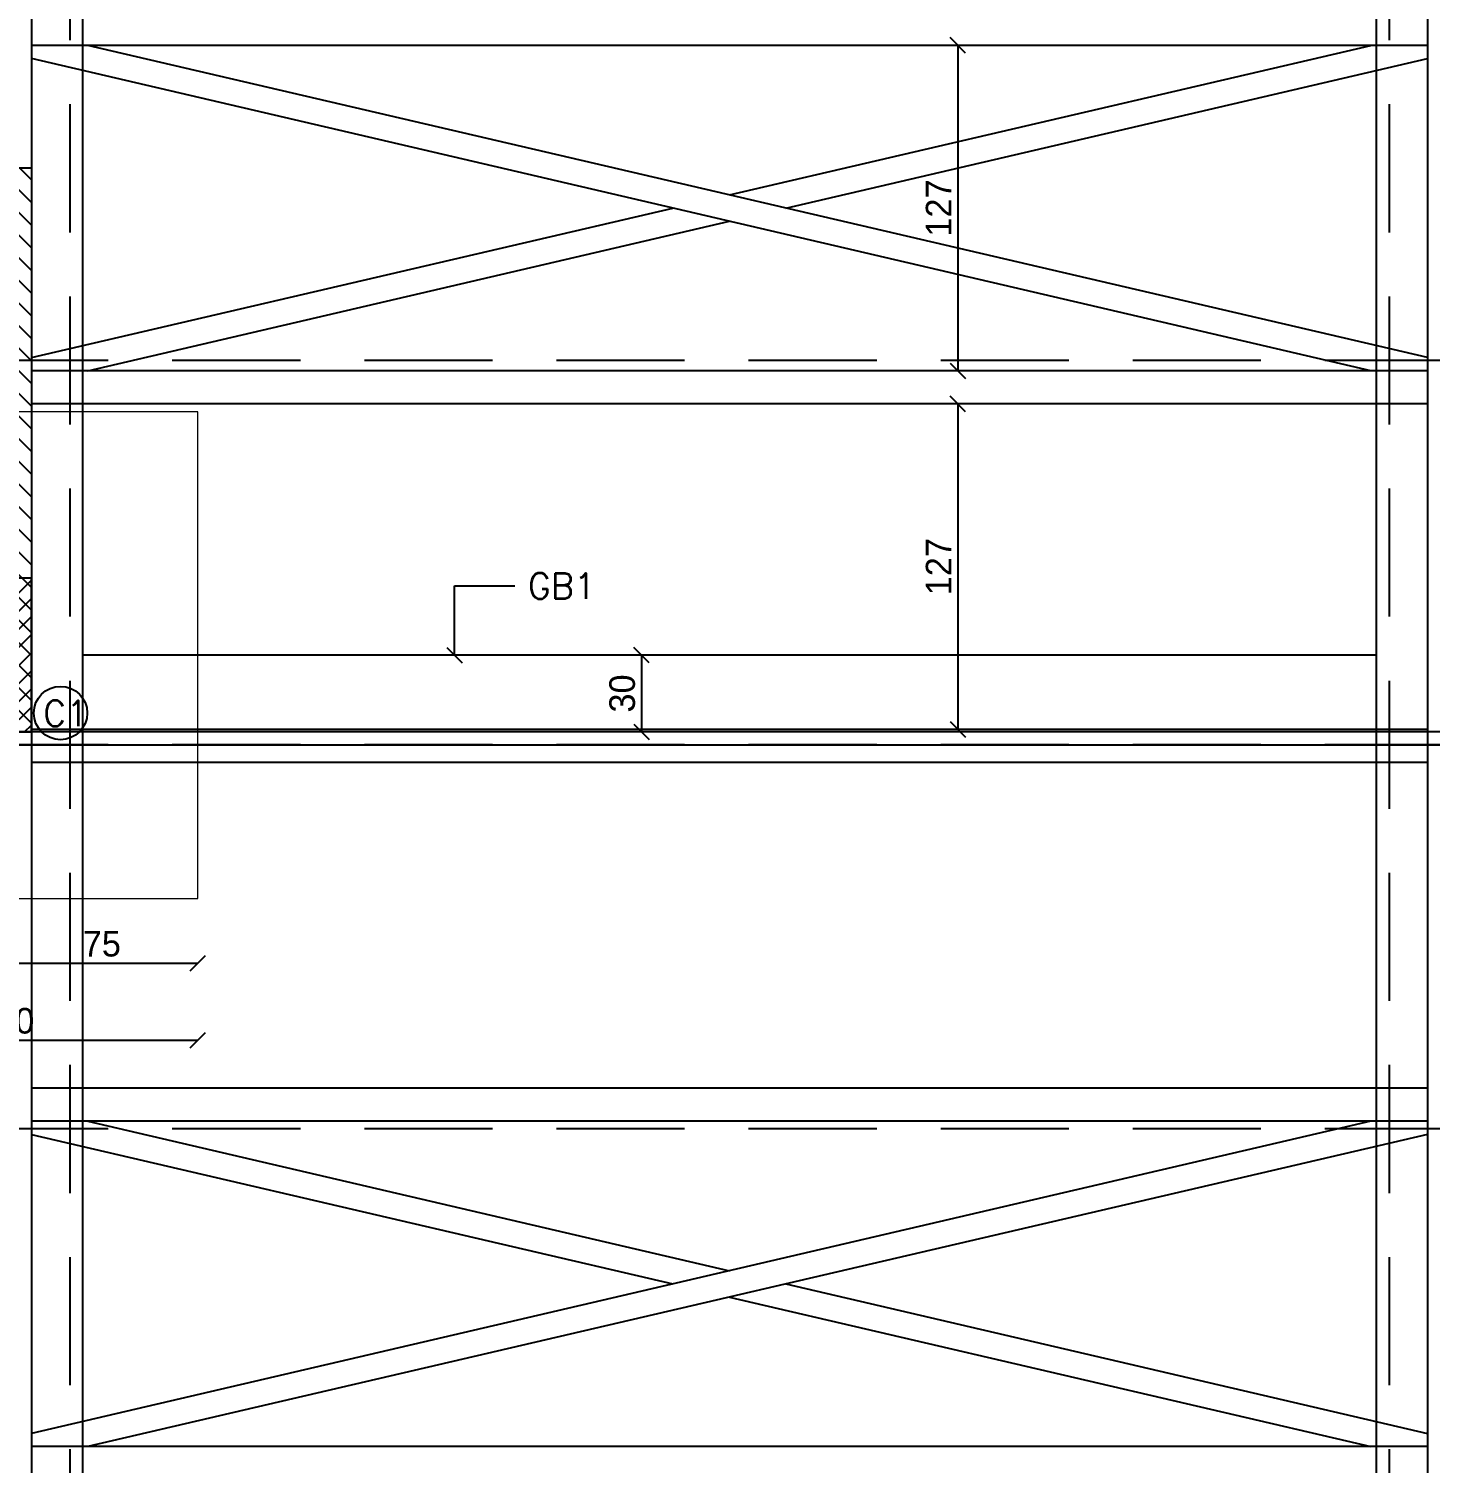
# Model space of a CAD drawing. Header units: metres. Extents: x -353217 to -351774, y -68080 to -67552.
# Drawn here: x -352352.12 to -352346.65, y -67876.02 to -67870.42 of the extents above; entities that cross this region are included whole.
import ezdxf

# ---------------------------------------------------------------- set-up
doc = ezdxf.new("R2010")
doc.units = ezdxf.units.M
doc.header["$MEASUREMENT"] = 0
doc.header["$PDMODE"] = 2
doc.header["$PDSIZE"] = -0.6
doc.linetypes.add('CENTER2', pattern=[1.125, 0.75, -0.125, 0.125, -0.125])
doc.linetypes.add('DASHED', pattern=[0.75, 0.5, -0.25])
for name, color, linetype in [('A-HATCH', 9, 'Continuous'), ('A-walls', 5, 'Continuous'), ('gate', 4, 'Continuous'), ('proj', 2, 'DASHED'), ('Str-Axes', 8, 'Continuous'), ('str-columns1', 3, 'Continuous'), ('str-frame', 1, 'Continuous'), ('str-ground-beams', 3, 'Continuous'), ('str-slab', 5, 'Continuous')]:
    doc.layers.add(name, color=color, linetype=linetype)
doc.layers.add('str-footings', color=5, linetype='Continuous', lineweight=5)
doc.styles.add('ROMANS', font='romans', dxfattribs={"height": 0.4})
doc.dimstyles.new('structure', dxfattribs={"dimtxt": 0.1, "dimasz": 0.06, "dimexe": 0.18, "dimexo": 1, "dimgap": 0.025, "dimtad": 1, "dimdec": 1, "dimlfac": 100, "dimrnd": 0.5, "dimdsep": 46, "dimtxsty": 'Standard', "dimblk1": 'OBLIQUE', "dimblk2": 'OBLIQUE', "dimsah": 1, "dimcen": 0.009, "dimse1": 1, "dimse2": 1, "dimclrd": 4, "dimclre": 9, "dimclrt": 1, "dimadec": 0, "dimazin": 0, "dimtfac": 0.066667, "dimtdec": 1, "dimtix": 1, "dimtmove": 2, "dimatfit": 3, "dimldrblk": 'OBLIQUE', "dimfxl": 0.18, "dimtolj": 1, "dimarcsym": 0})

# ---------------------------------------------------------------- blocks, each defined once
blk = doc.blocks.new('_Oblique')
at = {"color": 0, "linetype": 'ByBlock', "lineweight": -2}
blk.add_line((-0.5, -0.5), (0.5, 0.5), dxfattribs=at)
blk = doc.blocks.new('*D602')
at = {"layer": 'Defpoints', "color": 0, "transparency": 16777216}
for p in [(-352349.73, -67872.8664), (-352349.73, -67873.1664), (-352349.73, -67873.1664)]:
    blk.add_point(p, dxfattribs=at)
at = {"layer": 'str-ground-beams', "color": 4, "lineweight": -2, "transparency": 16777216}
blk.add_line((-352349.73, -67872.8664), (-352349.73, -67873.1664), dxfattribs=at)
at = {"layer": 'str-ground-beams', "color": 4, "lineweight": -2, "transparency": 16777216, "xscale": 0.06, "yscale": 0.06, "zscale": 0.06}
for p, rotation in [((-352349.73, -67872.8664), 90), ((-352349.73, -67873.1664), 270)]:
    blk.add_blockref('_Oblique', p, dxfattribs=dict(at, rotation=rotation))
at = {"layer": 'str-ground-beams', "color": 1, "transparency": 16777216, "insert": (-352349.805, -67873.0164), "char_height": 0.1, "attachment_point": 5, "rotation": 90}
blk.add_mtext('\\A1;30', dxfattribs=at)
blk = doc.blocks.new('*D705')
at = {"layer": 'Defpoints', "color": 0, "transparency": 16777216}
for p in [(-352348.4951, -67870.4864), (-352348.4951, -67871.7564), (-352348.4951, -67871.7564)]:
    blk.add_point(p, dxfattribs=at)
at = {"layer": 'str-frame', "color": 4, "lineweight": -2, "transparency": 16777216}
blk.add_line((-352348.4951, -67870.4864), (-352348.4951, -67871.7564), dxfattribs=at)
at = {"layer": 'str-frame', "color": 4, "lineweight": -2, "transparency": 16777216, "xscale": 0.06, "yscale": 0.06, "zscale": 0.06}
for p, rotation in [((-352348.4951, -67870.4864), 90), ((-352348.4951, -67871.7564), 270)]:
    blk.add_blockref('_Oblique', p, dxfattribs=dict(at, rotation=rotation))
at = {"layer": 'str-frame', "color": 1, "transparency": 16777216, "insert": (-352348.5701, -67871.1214), "char_height": 0.1, "attachment_point": 5, "rotation": 90}
blk.add_mtext('\\A1;127', dxfattribs=at)
blk = doc.blocks.new('*D706')
at = {"layer": 'Defpoints', "color": 0, "transparency": 16777216}
for p in [(-352348.4951, -67871.8864), (-352348.4951, -67873.1564), (-352348.4951, -67873.1564)]:
    blk.add_point(p, dxfattribs=at)
at = {"layer": 'str-frame', "color": 4, "lineweight": -2, "transparency": 16777216}
blk.add_line((-352348.4951, -67871.8864), (-352348.4951, -67873.1564), dxfattribs=at)
at = {"layer": 'str-frame', "color": 4, "lineweight": -2, "transparency": 16777216, "xscale": 0.06, "yscale": 0.06, "zscale": 0.06}
for p, rotation in [((-352348.4951, -67871.8864), 90), ((-352348.4951, -67873.1564), 270)]:
    blk.add_blockref('_Oblique', p, dxfattribs=dict(at, rotation=rotation))
at = {"layer": 'str-frame', "color": 1, "transparency": 16777216, "insert": (-352348.5701, -67872.5214), "char_height": 0.1, "attachment_point": 5, "rotation": 90}
blk.add_mtext('\\A1;127', dxfattribs=at)
blk = doc.blocks.new('*D708')
at = {"layer": 'Defpoints', "color": 0, "transparency": 16777216}
for p in [(-352352.2119, -67873.8164), (-352351.4619, -67873.8164), (-352351.4619, -67874.0688)]:
    blk.add_point(p, dxfattribs=at)
at = {"layer": 'str-footings', "color": 4, "lineweight": -2, "transparency": 16777216}
blk.add_line((-352352.2119, -67874.0688), (-352351.4619, -67874.0688), dxfattribs=at)
at = {"layer": 'str-footings', "color": 4, "lineweight": -2, "transparency": 16777216, "xscale": 0.06, "yscale": 0.06, "zscale": 0.06, "rotation": 180}
blk.add_blockref('_Oblique', (-352352.2119, -67874.0688), dxfattribs=at)
at = {"layer": 'str-footings', "color": 4, "lineweight": -2, "transparency": 16777216, "xscale": 0.06, "yscale": 0.06, "zscale": 0.06}
blk.add_blockref('_Oblique', (-352351.4619, -67874.0688), dxfattribs=at)
at = {"layer": 'str-footings', "color": 1, "transparency": 16777216, "insert": (-352351.8369, -67873.9938), "char_height": 0.1, "attachment_point": 5}
blk.add_mtext('\\A1;75', dxfattribs=at)
blk = doc.blocks.new('*D711')
at = {"layer": 'Defpoints', "color": 0, "transparency": 16777216}
for p in [(-352352.9619, -67873.8164), (-352351.4619, -67873.8164), (-352351.4619, -67874.3696)]:
    blk.add_point(p, dxfattribs=at)
at = {"layer": 'str-footings', "color": 4, "lineweight": -2, "transparency": 16777216}
blk.add_line((-352352.9619, -67874.3696), (-352351.4619, -67874.3696), dxfattribs=at)
at = {"layer": 'str-footings', "color": 4, "lineweight": -2, "transparency": 16777216, "xscale": 0.06, "yscale": 0.06, "zscale": 0.06, "rotation": 180}
blk.add_blockref('_Oblique', (-352352.9619, -67874.3696), dxfattribs=at)
at = {"layer": 'str-footings', "color": 4, "lineweight": -2, "transparency": 16777216, "xscale": 0.06, "yscale": 0.06, "zscale": 0.06}
blk.add_blockref('_Oblique', (-352351.4619, -67874.3696), dxfattribs=at)
at = {"layer": 'str-footings', "color": 1, "transparency": 16777216, "insert": (-352352.2119, -67874.2946), "char_height": 0.1, "attachment_point": 5}
blk.add_mtext('\\A1;150', dxfattribs=at)

msp = doc.modelspace()

# ---------------------------------------------------------------- hatches: boundary and pattern name
at = {"layer": 'A-HATCH'}
h = msp.add_hatch(dxfattribs=at)
h.set_pattern_fill('LINE', color=256, scale=0.5, angle=315, style=0)
h.set_pattern_definition([(315, (-352357.91187, -67873.1664), (0.0441942, 0.0441942), [])])
h.paths.add_polyline_path([(-352352.1118675, -67870.9663974), (-352352.3118675, -67870.9663974), (-352352.3118675, -67871.3663974), (-352352.4118675, -67871.3663974), (-352352.4118675, -67871.4663974), (-352352.3118675, -67871.4663974), (-352352.3118675, -67871.7163974), (-352352.1118675, -67871.7163974)])
h.paths.add_polyline_path([(-352352.1118675, -67871.7163974), (-352352.3118675, -67871.7163974), (-352352.3118675, -67872.9663974), (-352352.4618675, -67872.9663974), (-352352.4618675, -67873.1663974), (-352352.1118675, -67873.1663974)])
h.paths.add_polyline_path([(-352352.4618675, -67872.9663974), (-352352.8050145, -67872.9663974), (-352352.8050145, -67873.1663974), (-352352.4618675, -67873.1663974)])
h.paths.add_polyline_path([(-352352.8050145, -67872.9663974), (-352353.7118675, -67872.9663974), (-352353.7118675, -67872.3663974), (-352353.8118675, -67872.3663974), (-352353.8118675, -67872.9663974), (-352357.6118675, -67872.9663974), (-352357.6118675, -67873.1663974), (-352352.8050145, -67873.1663974)])
h.paths.add_polyline_path([(-352357.6118675, -67872.9663974), (-352357.9118675, -67872.9663974), (-352357.9118675, -67873.1663974), (-352357.6118675, -67873.1663974)])
h.paths.add_polyline_path([(-352355.8118675, -67871.7163974), (-352355.9118675, -67871.7163974), (-352355.9118675, -67872.9663974), (-352355.8118675, -67872.9663974)])
h.paths.add_polyline_path([(-352353.2118675, -67871.3663974), (-352355.9118675, -67871.3663974), (-352355.9118675, -67871.7163974), (-352355.8118675, -67871.7163974), (-352355.8118675, -67871.4663974), (-352353.8118675, -67871.4663974), (-352353.8118675, -67871.5663974), (-352353.7118675, -67871.5663974), (-352353.7118675, -67871.4663974), (-352353.2118675, -67871.4663974)])
at = {"layer": 'str-columns1'}
h = msp.add_hatch(dxfattribs=at)
h.set_pattern_fill('ANSI31', color=8, scale=0.4)
h.set_pattern_definition([(45, (-5.45, -6.85), (-0.035355339059, 0.035355339059), [])])
h.paths.add_polyline_path([(-352352.3118675, -67873.1663974), (-352352.1118675, -67873.1663974), (-352352.1118675, -67872.5663974), (-352352.3118675, -67872.5663974)])

# ---------------------------------------------------------------- linework, layer by layer
at = {"layer": 'A-walls'}
for p, q in [((-352352.1118675, -67870.9663974), (-352352.3118675, -67870.9663974)), ((-352352.1118675, -67870.9663974), (-352352.1118675, -67873.1663974)), ((-352357.9118675, -67873.1663974), (-352352.1118675, -67873.1663974)), ((-352368.8397524, -67873.2163974), (-352310.4654288, -67873.2163974))]:
    msp.add_line(p, q, dxfattribs=at)
at = {"layer": 'gate'}
msp.add_lwpolyline([(-352352.1118675, -67867.7163974), (-352352.1118675, -67870.9663974)], dxfattribs=at)
at = {"layer": 'proj'}
for p, q in [((-352351.9618675, -67866.2163974), (-352351.9618675, -67880.2163974)), ((-352346.8118675, -67866.2163974), (-352346.8118675, -67880.2163974)), ((-352318.0618675, -67871.7163974), (-352358.1118675, -67871.7163974)), ((-352318.0618675, -67873.2163974), (-352358.1118675, -67873.2163974)), ((-352318.0618675, -67874.7163974), (-352358.1118675, -67874.7163974))]:
    msp.add_line(p, q, dxfattribs=at)
at = {"layer": 'Str-Axes', "linetype": 'CENTER2'}
msp.add_line((-352314.6259956, -67873.1663974), (-352359.995448, -67873.1663974), dxfattribs=at)
at = {"layer": 'str-columns1'}
msp.add_lwpolyline([(-352352.3118675, -67873.1663974), (-352352.1118675, -67873.1663974), (-352352.1118675, -67872.5663974), (-352352.3118675, -67872.5663974)], close=True, dxfattribs=at)
at = {"layer": 'str-columns1', "color": 1}
msp.add_circle((-352351.9981493, -67873.0927297), 0.1041644, dxfattribs=at)
at = {"layer": 'str-footings'}
msp.add_lwpolyline([(-352352.9618675, -67873.8163974), (-352351.4618675, -67873.8163974), (-352351.4618675, -67871.9163974), (-352352.9618675, -67871.9163974)], close=True, dxfattribs=at)
at = {"layer": 'str-frame'}
for p, q in [((-352352.1118675, -67866.3163974), (-352352.1118675, -67880.1163974)), ((-352346.6618675, -67866.3163974), (-352346.6618675, -67880.1163974)), ((-352346.6618675, -67870.4863974), (-352352.1118675, -67870.4863974)), ((-352346.6618675, -67871.7050578), (-352351.8915519, -67870.4863974)), ((-352349.3868675, -67871.0700578), (-352346.8821831, -67870.4863974)), ((-352346.8821831, -67871.7563974), (-352352.1118675, -67870.537737)), ((-352349.1665519, -67871.1213974), (-352346.6618675, -67870.537737)), ((-352352.1118675, -67871.7050578), (-352349.6071831, -67871.1213974)), ((-352351.8915519, -67871.7563974), (-352349.3868675, -67871.172737)), ((-352346.6618675, -67871.7563974), (-352352.1118675, -67871.7563974)), ((-352346.6618675, -67871.8863974), (-352352.1118675, -67871.8863974)), ((-352346.6618675, -67873.1563974), (-352352.1118675, -67873.1563974)), ((-352346.6618675, -67873.2863974), (-352352.1118675, -67873.2863974)), ((-352346.6618675, -67874.5563974), (-352352.1118675, -67874.5563974)), ((-352346.6618675, -67874.6863974), (-352352.1118675, -67874.6863974)), ((-352346.8821831, -67874.6863974), (-352352.1118675, -67875.9050578)), ((-352351.8915519, -67874.6863974), (-352349.3868675, -67875.2700578)), ((-352352.1118675, -67874.737737), (-352349.6071831, -67875.3213974)), ((-352346.6618675, -67874.737737), (-352351.8915519, -67875.9563974)), ((-352349.1665519, -67875.3213974), (-352346.6618675, -67875.9050578)), ((-352349.3868675, -67875.372737), (-352346.8821831, -67875.9563974)), ((-352346.6618675, -67875.9563974), (-352352.1118675, -67875.9563974))]:
    msp.add_line(p, q, dxfattribs=at)
at = {"layer": 'str-ground-beams'}
for p, q in [((-352351.9118675, -67867.1146079), (-352351.9118675, -67879.3146079)), ((-352346.8618675, -67867.1146079), (-352346.8618675, -67879.3146079)), ((-352346.8618675, -67872.8663974), (-352351.9118675, -67872.8663974)), ((-352346.8618675, -67873.1663974), (-352351.9118675, -67873.1663974))]:
    msp.add_line(p, q, dxfattribs=at)
at = {"layer": 'str-slab'}
msp.add_lwpolyline([(-352352.1118675, -67866.3163974), (-352352.1118675, -67873.1663974), (-352358.1118675, -67873.1663974), (-352358.1118675, -67865.7163974), (-352352.1118675, -67865.7163974)], dxfattribs=at)

# ---------------------------------------------------------------- texts
at = {"layer": 'str-columns1', "color": 1, "insert": (-352352.0663028, -67873.0440139), "char_height": 0.1, "attachment_point": 1, "style": 'ROMANS'}
msp.add_mtext('C1', dxfattribs=at)
at = {"layer": 'str-ground-beams', "color": 1, "insert": (-352350.1739961, -67872.5464485), "char_height": 0.1, "attachment_point": 1, "style": 'ROMANS'}
msp.add_mtext('GB1', dxfattribs=at)

# ---------------------------------------------------------------- dimensions: what is measured, and where the dimension line sits
at = {"layer": 'str-footings'}
for p1, distance, picture, middle in [((-352352.9618675, -67873.8163974), -0.5531961, '*D711', (-352352.2118675, -67874.2945934)), ((-352352.2118675, -67873.8163974), -0.2523527, '*D708', (-352351.8368675, -67873.9937501))]:
    dim = msp.add_aligned_dim(p1=p1, p2=(-352351.4618675, -67873.8163974), distance=distance, dimstyle='structure', dxfattribs=at)
    dim.commit()
    dim.dimension.update_dxf_attribs({"geometry": picture, "text_midpoint": middle})
at = {"layer": 'str-frame'}
for p1, p2, picture, middle in [((-352348.4950684, -67870.4863974), (-352348.4950684, -67871.7563974), '*D705', (-352348.5700684, -67871.1213974)), ((-352348.4950684, -67871.8863974), (-352348.4950684, -67873.1563974), '*D706', (-352348.5700684, -67872.5213974))]:
    dim = msp.add_aligned_dim(p1=p1, p2=p2, distance=0, dimstyle='structure', dxfattribs=at)
    dim.commit()
    dim.dimension.update_dxf_attribs({"geometry": picture, "text_midpoint": middle})
at = {"layer": 'str-ground-beams'}
dim = msp.add_aligned_dim(p1=(-352349.7300199, -67872.8663974), p2=(-352349.7300199, -67873.1663974), distance=0, dimstyle='structure', dxfattribs=at)
dim.commit()
dim.dimension.update_dxf_attribs({"geometry": '*D602', "text_midpoint": (-352349.8050199, -67873.0163974)})

# ---------------------------------------------------------------- leaders
msp.add_leader([(-352350.4606533, -67872.8663974), (-352350.4606533, -67872.5964485), (-352350.2239961, -67872.5964485)], dimstyle='structure', override={"dimgap": 0.025, "dimtad": 0}, dxfattribs=at)

doc.saveas('drawing.dxf')
